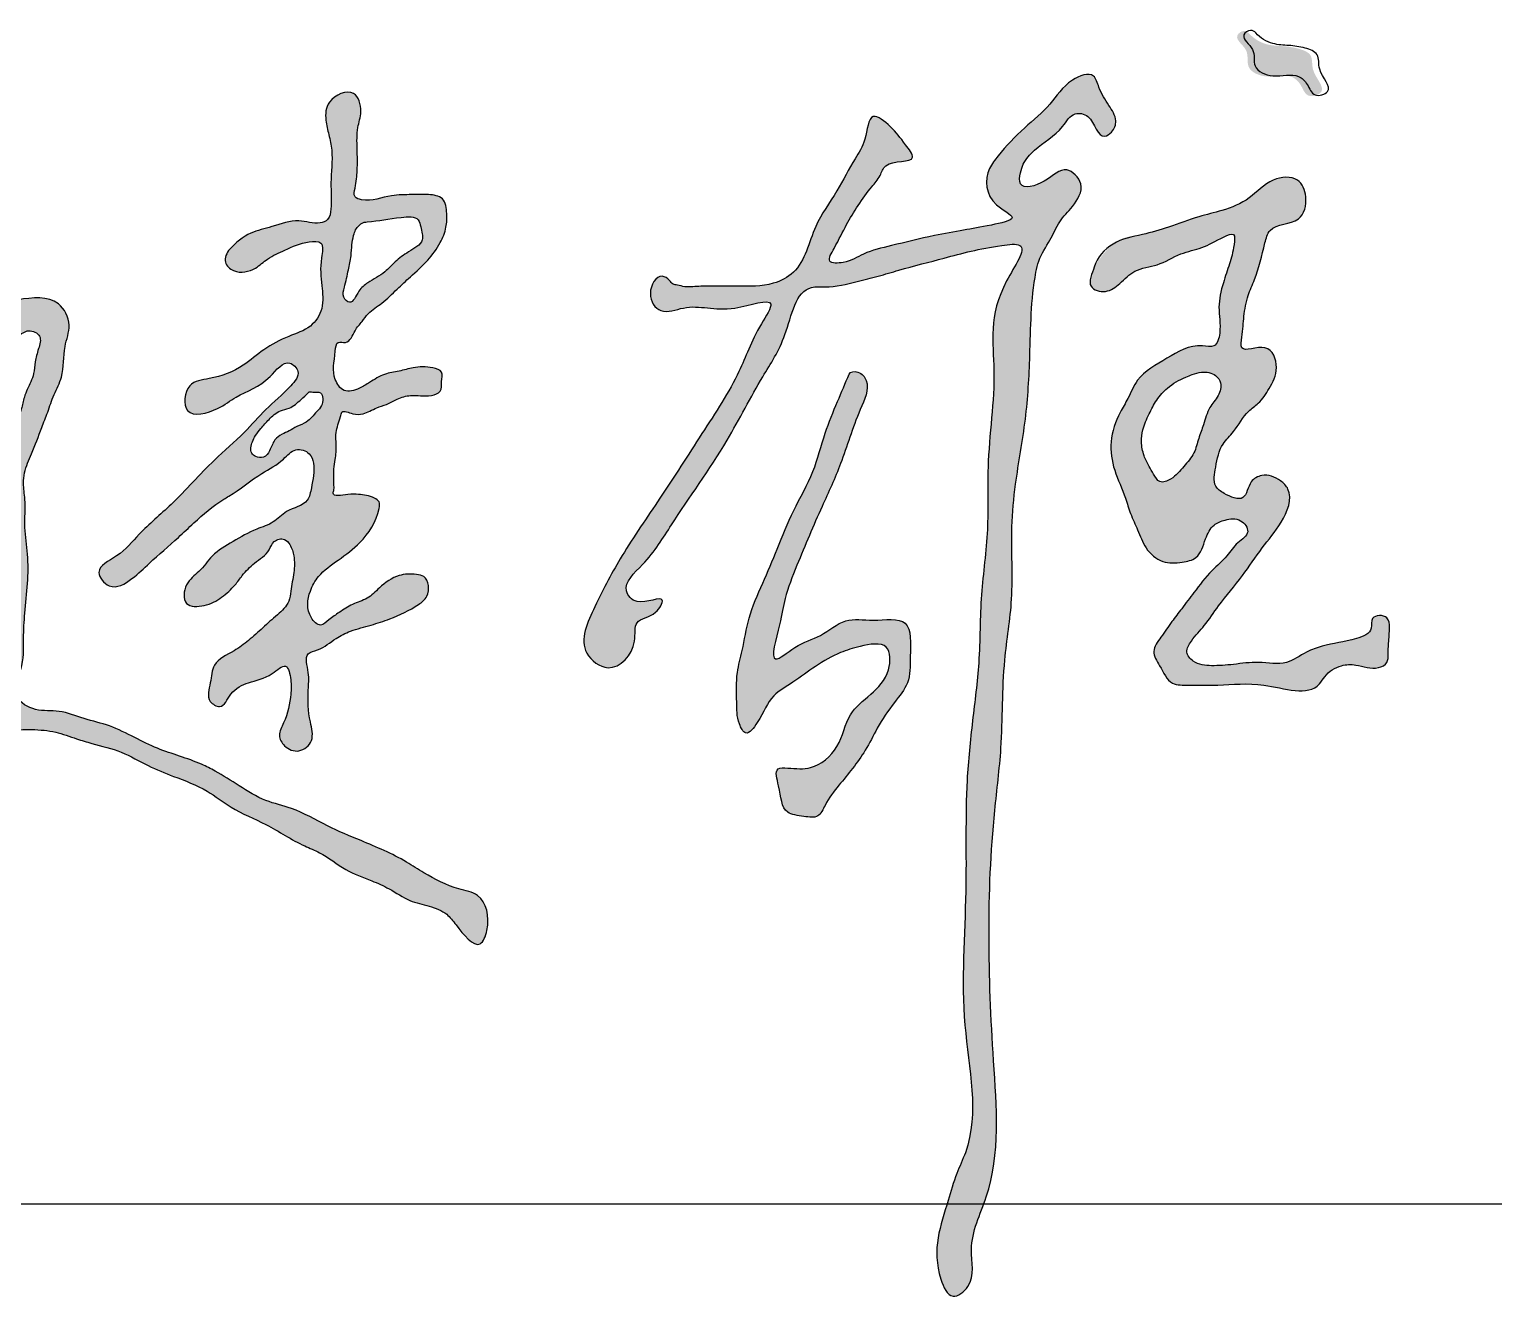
# Model space of a CAD drawing. Extents: x 28773 to 175644, y 7355 to 486294.
# Drawn here: x 151940 to 152809, y 143893 to 144648 of the extents above; entities that cross this region are included whole.
import ezdxf

# ---------------------------------------------------------------- set-up
doc = ezdxf.new("R2010")
doc.units = 0
doc.header["$LTSCALE"] = 1000
doc.header["$MEASUREMENT"] = 0
doc.layers.add('文字和字符', color=7, linetype='Continuous')

msp = doc.modelspace()

# ---------------------------------------------------------------- hatches: boundary and pattern name
h = msp.add_hatch(color=6)
edge = h.paths.add_edge_path()
edge.add_spline(control_points=[(152664, 144645.34), (152666.69, 144642.42), (152673.15, 144638.37), (152683.82, 144638.05), (152692.41, 144636.99), (152702.35, 144633.24), (152699.86, 144621.85), (152712.16, 144610.95), (152697.66, 144606.61), (152695.21, 144615.09), (152687.42, 144622.42), (152675.66, 144617.82), (152661.08, 144624.02), (152664.85, 144636.21), (152653.77, 144642.62), (152660.52, 144647.9), (152663.21, 144646.2), (152664, 144645.34)], knot_values=[0, 0, 0, 0, 9.941955, 17.81997, 26.06635, 32.772253, 40.050923, 51.788007, 58.187099, 64.698727, 70.459521, 83.166695, 93.225525, 101.466789, 109.786091, 113.761149, 116.674069, 116.674069, 116.674069, 116.674069], degree=3, periodic=0)
at = {"layer": '文字和字符'}
h = msp.add_hatch(color=6, dxfattribs=at)
edge = h.paths.add_edge_path()
edge.add_spline(control_points=[(152338.63, 144495.51), (152338.87, 144495.51), (152363.37, 144495.63), (152378.73, 144495.17), (152400.08, 144505.61), (152404.12, 144530.56), (152419.42, 144550.74), (152428.44, 144569.21), (152437.08, 144581.5), (152438.15, 144601.1), (152453.1, 144588.95), (152457.99, 144582.06), (152469.29, 144567.65), (152448.26, 144571.3), (152445.21, 144560.36), (152435.88, 144550), (152426.05, 144534.66), (152419.88, 144521.58), (152412.31, 144508.82), (152426.22, 144509.26), (152435.64, 144515.93), (152454.96, 144520.26), (152474.01, 144525.24), (152494.96, 144528.84), (152507.58, 144531.16), (152529.43, 144535.43), (152507.51, 144544.98), (152506.74, 144562.22), (152517.76, 144576.61), (152529.76, 144589.18), (152546.65, 144602.7), (152554.74, 144617.14), (152571.92, 144623.71), (152575.17, 144611.38), (152580.01, 144603.6), (152586.17, 144594.74), (152583.53, 144587.19), (152574.4, 144581.3), (152571.94, 144596.72), (152558.95, 144599.31), (152551.52, 144585.85), (152538.98, 144579.5), (152530.24, 144569.55), (152528.03, 144562.67), (152526.75, 144551.9), (152544.57, 144556.92), (152554.19, 144568.7), (152567.77, 144555.44), (152559.69, 144542.88), (152550.9, 144534.15), (152545.88, 144522.14), (152539.32, 144512.99), (152534.39, 144489.77), (152534.34, 144458.31), (152531.98, 144416.2), (152525.51, 144382.75), (152522.1, 144347.1), (152524.81, 144312.1), (152517.02, 144268.66), (152518.13, 144226.56), (152507.87, 144147.77), (152509.58, 144059.7), (152517.52, 143970.16), (152495.73, 143928.4), (152502.61, 143905.39), (152486.78, 143892.78), (152473.89, 143920.85), (152482.91, 143943.53), (152489.61, 143968.44), (152505.24, 144000.49), (152490.76, 144059.51), (152497.21, 144132.01), (152495.02, 144192.52), (152499.61, 144237.6), (152504.49, 144274.13), (152504.08, 144312.14), (152509.84, 144350.67), (152507.62, 144394.8), (152515.84, 144446.16), (152507.49, 144483.96), (152535.36, 144522.01), (152506.47, 144518.61), (152486.1, 144512.95), (152460.83, 144506.5), (152443.86, 144501.39), (152429.25, 144497.76), (152416.41, 144494.61), (152395.3, 144496.26), (152390.63, 144465.29), (152372.49, 144438.5), (152352.56, 144398.61), (152325.69, 144362.09), (152308.66, 144333.65), (152290.4, 144317.94), (152301.38, 144304.56), (152319.61, 144314.41), (152311.31, 144298.98), (152298.21, 144298.62), (152301.49, 144280.44), (152286.02, 144263.84), (152264.04, 144280.65), (152277.13, 144308.9), (152292.05, 144337.52), (152315.76, 144371.26), (152338.3, 144406.95), (152361.64, 144442.15), (152369.24, 144465.68), (152386.11, 144491.15), (152351.46, 144477.72), (152335.04, 144486.53), (152314.56, 144477.72), (152305.67, 144490.79), (152313.26, 144504.01), (152319.81, 144499.59), (152321.8, 144496.51), (152325.45, 144496.18), (152329.97, 144494.48), (152338.52, 144495.51), (152338.63, 144495.51)], knot_values=[0, 0, 0, 0, 30.010681, 59.710914, 78.593199, 120.407305, 154.524141, 185.004149, 203.061643, 222.774317, 238.80713, 258.455944, 270.333782, 293.330836, 302.766156, 314.154011, 351.592667, 373.783884, 384.727657, 395.744414, 413.857163, 437.957453, 474.261753, 498.637383, 521.996218, 540.039757, 556.440551, 586.981856, 599.46137, 631.292047, 659.861277, 686.798362, 704.454635, 714.77327, 731.806988, 745.746399, 755.60273, 762.331918, 783.607358, 794.2488, 808.935268, 839.224822, 854.000646, 861.29652, 870.524529, 890.282084, 910.927322, 927.245681, 946.958313, 963.356978, 980.390735, 1000.003082, 1009.515457, 1078.314372, 1130.678307, 1184.843128, 1219.935368, 1279.461792, 1329.992924, 1402.614913, 1454.086505, 1659.988392, 1772.185683, 1817.246483, 1847.677046, 1862.240127, 1879.608782, 1944.488332, 1967.79145, 1986.349178, 2091.415626, 2201.453187, 2292.790848, 2342.000053, 2390.03078, 2446.006624, 2499.916829, 2551.206876, 2630.928051, 2705.368541, 2736.511304, 2751.139397, 2799.882761, 2838.437816, 2856.100871, 2874.060326, 2900.839764, 2911.90203, 2956.44123, 2995.684828, 3055.617738, 3138.927419, 3179.415616, 3204.798199, 3217.112426, 3237.828089, 3249.032304, 3266.585733, 3281.97368, 3312.759311, 3333.895438, 3372.534497, 3420.293911, 3476.863372, 3540.284988, 3599.822241, 3643.146119, 3661.15915, 3690.737213, 3733.200125, 3751.837118, 3768.448916, 3785.656639, 3792.541545, 3796.752385, 3800.355287, 3806.580356, 3819.839144, 3819.839144, 3819.839144, 3819.839144], degree=3, periodic=0)
h = msp.add_hatch(color=6, dxfattribs=at)
edge = h.paths.add_edge_path()
edge.add_spline(control_points=[(152059.14, 144517.52), (152059.25, 144517.65), (152071.77, 144529.21), (152084.85, 144530.24), (152099.02, 144536.48), (152110.03, 144531.65), (152118.31, 144534.86), (152119.89, 144544.67), (152118.46, 144557.91), (152120.7, 144572.95), (152118.03, 144585.24), (152115.54, 144594.53), (152116.38, 144606.9), (152133.93, 144614.52), (152138.11, 144599.21), (152134.31, 144588.87), (152134.78, 144576.95), (152135.01, 144564.75), (152134.03, 144556.02), (152132.17, 144548.14), (152142.6, 144545.2), (152152.88, 144549.86), (152166.57, 144549.78), (152176.3, 144550.27), (152186.83, 144548.65), (152188.09, 144538.69), (152187.89, 144529.96), (152183.85, 144520.26), (152176.64, 144510.29), (152167.12, 144501.97), (152158.02, 144493.53), (152150.28, 144485.59), (152141.93, 144480.72), (152137.55, 144474.18), (152132.68, 144469.31), (152130.19, 144460.77), (152122.26, 144463.55), (152121.53, 144451.88), (152119.14, 144443.29), (152126.49, 144431.68), (152135.75, 144434.52), (152142.89, 144439.02), (152150.39, 144443.82), (152159.58, 144444.98), (152169.02, 144447.73), (152177.22, 144448.12), (152186.23, 144445.34), (152184.42, 144438.89), (152185.16, 144432.64), (152176.17, 144429.44), (152167.78, 144431.8), (152158.6, 144428.98), (152152.51, 144425.33), (152145.41, 144423.37), (152139.13, 144419.61), (152132.35, 144419.21), (152125.59, 144422.78), (152124.4, 144415.43), (152121.8, 144410.43), (152122.28, 144403.08), (152122.33, 144397.79), (152121.82, 144392.3), (152120.65, 144387.33), (152121, 144382.4), (152120.79, 144378.34), (152121.19, 144375.4), (152119.25, 144370.31), (152129.32, 144372.47), (152136.35, 144372.03), (152143.15, 144371.31), (152148.43, 144367.87), (152146.58, 144356.68), (152138.75, 144344.3), (152123.9, 144333.36), (152112.29, 144325.33), (152105.45, 144313.26), (152104.14, 144301.54), (152112.77, 144292.75), (152118.5, 144298.45), (152124.45, 144302.35), (152131.81, 144307.34), (152141.12, 144309.83), (152148.73, 144317.8), (152158.17, 144324.88), (152167.86, 144325.01), (152177.17, 144323.48), (152178.21, 144312), (152167.91, 144304.22), (152156.5, 144298.94), (152142.71, 144294.35), (152131.69, 144291.74), (152120.96, 144286.46), (152114.12, 144280.23), (152102.7, 144277.86), (152106.64, 144266.1), (152105.25, 144253.51), (152105.73, 144239.98), (152109.87, 144226.22), (152100.54, 144218.11), (152091.55, 144221.83), (152087.26, 144229.55), (152093.1, 144239.56), (152095.35, 144251.02), (152095.8, 144261.5), (152093.2, 144273.72), (152082.11, 144262.9), (152071.13, 144261.37), (152059.53, 144255.88), (152055.05, 144243.91), (152044.62, 144250.15), (152048.23, 144260.35), (152048.51, 144273), (152061.06, 144278.39), (152070.51, 144285.45), (152078.84, 144293.09), (152086.9, 144300.39), (152094.53, 144307), (152095.36, 144316.55), (152097.42, 144325.24), (152097.79, 144334.84), (152095.53, 144341.57), (152091.57, 144346.6), (152084.7, 144344.97), (152082.22, 144336.96), (152073.89, 144331.89), (152067.09, 144325.01), (152061.72, 144317.3), (152054.29, 144310.57), (152045.13, 144305.59), (152030.88, 144305), (152032.18, 144319.95), (152041.73, 144326.12), (152048.74, 144337.05), (152061.41, 144344.32), (152073.22, 144351.3), (152085.29, 144354.82), (152093.01, 144363.72), (152105.62, 144365.58), (152107.98, 144378.52), (152110.09, 144387.67), (152106.8, 144397.44), (152097.34, 144400.3), (152089.85, 144390.75), (152075.48, 144383.75), (152064.45, 144374.39), (152050.03, 144366.07), (152040.15, 144357.52), (152026.23, 144344.16), (152013.36, 144333.35), (152001.9, 144322.02), (151988.6, 144313.91), (151977.35, 144328.17), (151995.11, 144335.98), (152006.16, 144350.47), (152027.76, 144368.11), (152046.46, 144390.17), (152066.78, 144407.15), (152080.92, 144423.44), (152092.34, 144432.77), (152102.2, 144444.21), (152092.18, 144453.73), (152081.03, 144436.86), (152065.2, 144432.33), (152051.91, 144421.7), (152030.53, 144415.91), (152032.68, 144439.17), (152050.7, 144440.62), (152065.91, 144446.61), (152079.46, 144458.68), (152093.05, 144465.99), (152107.32, 144470.17), (152115.33, 144482.42), (152113.55, 144497.27), (152112.39, 144508.6), (152115.52, 144522.55), (152102.44, 144522.02), (152093.26, 144517.47), (152081.93, 144512.66), (152073.83, 144504.77), (152063.43, 144502.83), (152053.93, 144508.89), (152059.08, 144517.45), (152059.14, 144517.52)], knot_values=[0, 0, 0, 0, 21.814226, 40.014518, 62.705103, 80.181203, 87.059593, 95.960741, 117.525979, 144.48919, 157.446323, 169.514731, 184.787555, 205.834293, 221.965238, 235.360358, 252.742704, 270.71375, 285.202589, 292.391017, 298.294038, 323.168932, 339.890762, 353.677583, 365.620364, 378.129251, 389.526685, 402.989381, 420.611403, 440.531037, 455.37129, 472.336878, 486.5792, 494.822314, 504.352288, 516.704907, 522.699181, 530.27695, 553.639261, 565.149337, 577.864888, 587.528817, 601.603428, 613.797645, 625.753182, 641.937729, 649.9788, 657.766267, 665.645468, 673.686615, 691.069983, 702.267642, 712.223711, 720.551303, 732.907569, 741.299569, 750.370401, 754.159277, 767.819998, 775.008381, 783.993926, 790.014194, 797.893351, 805.081778, 810.473088, 814.666318, 817.720913, 829.769177, 838.760629, 852.283854, 856.964277, 862.355586, 894.641394, 917.573479, 938.655869, 952.338385, 974.413595, 984.091028, 992.098792, 1002.565424, 1015.429981, 1028.359865, 1041.617731, 1060.692449, 1075.149999, 1081.330321, 1097.650211, 1107.252151, 1133.82575, 1149.932866, 1167.658992, 1180.945792, 1198.851742, 1207.212315, 1222.48382, 1236.906949, 1263.262694, 1278.557776, 1291.815576, 1304.435541, 1313.922398, 1324.654884, 1349.142625, 1361.020488, 1372.838601, 1385.371679, 1406.33795, 1423.525104, 1437.340436, 1446.079862, 1461.351368, 1476.168885, 1496.200813, 1510.803882, 1526.560496, 1542.662576, 1557.114579, 1565.766985, 1581.249459, 1594.824166, 1604.755407, 1610.756543, 1619.414177, 1627.419657, 1643.634371, 1658.03725, 1667.713087, 1682.728431, 1698.677316, 1713.209272, 1728.480822, 1743.495369, 1760.340716, 1781.062409, 1803.083586, 1817.90876, 1831.829559, 1851.204785, 1861.937228, 1882.369986, 1890.726834, 1902.273459, 1915.005119, 1936.427946, 1969.389218, 1974.338724, 2005.754245, 2023.168452, 2055.026844, 2074.268902, 2093.867831, 2107.78631, 2127.599717, 2153.412209, 2189.440129, 2240.453356, 2274.08225, 2299.89394, 2328.106323, 2341.387876, 2350.989816, 2370.530551, 2403.28468, 2421.19063, 2445.869309, 2466.302067, 2483.491087, 2513.600141, 2534.81948, 2557.988589, 2577.732832, 2594.915337, 2613.696208, 2636.660478, 2648.798069, 2658.352665, 2679.53953, 2695.582632, 2708.030864, 2726.091721, 2735.787779, 2747.159611, 2747.159611, 2747.159611, 2747.159611], degree=3, periodic=0)
edge = h.paths.add_edge_path(flags=16)
edge.add_spline(control_points=[(152105.84, 144432.59), (152105.8, 144432.54), (152099.89, 144426.82), (152095.79, 144423.27), (152087.91, 144421.75), (152082.59, 144416.89), (152078.06, 144411.67), (152074.41, 144407.41), (152072.06, 144402.71), (152070.77, 144397.2), (152074.85, 144394), (152079.71, 144393.42), (152083.52, 144398.49), (152084.91, 144404.36), (152089.84, 144407.88), (152094.65, 144409.61), (152099.08, 144412.74), (152105.74, 144414.86), (152109.66, 144420.24), (152113.91, 144424.48), (152114.6, 144428.62), (152113.25, 144433.51), (152109.66, 144432.78), (152105.86, 144432.61), (152105.84, 144432.59)], knot_values=[0, 0, 0, 0, 8.439041, 20.62857, 28.097042, 39.877603, 49.765051, 57.178901, 62.854461, 72.258155, 76.58164, 82.950578, 90.312624, 100.188639, 107.6845, 114.090351, 121.535477, 130.11106, 142.317774, 148.462757, 154.387511, 159.526625, 165.895648, 169.459976, 169.459976, 169.459976, 169.459976], degree=3, periodic=0)
edge = h.paths.add_edge_path(flags=16)
edge.add_spline(control_points=[(152135.9, 144531.58), (152135.84, 144531.53), (152131.81, 144525.52), (152131.64, 144520.02), (152131.18, 144512.88), (152129.41, 144504.53), (152127.67, 144496.59), (152125.53, 144489.41), (152131.68, 144483.58), (152135.14, 144493.29), (152142.01, 144498.57), (152150.65, 144502.88), (152157.49, 144510.61), (152164.98, 144516.09), (152175.21, 144521.42), (152172.62, 144529.57), (152171.02, 144537.45), (152156.14, 144536.11), (152145.88, 144533.48), (152137.99, 144533.76), (152135.92, 144531.59), (152135.9, 144531.58)], knot_values=[0, 0, 0, 0, 9.334311, 17.140719, 26.361451, 38.018579, 52.789195, 61.01517, 67.124154, 79.068588, 89.242621, 105.885881, 117.802758, 131.460083, 146.451071, 157.202444, 163.309657, 177.435607, 205.630785, 210.588468, 213.165382, 213.165382, 213.165382, 213.165382], degree=3, periodic=0)
h = msp.add_hatch(color=6, dxfattribs=at)
edge = h.paths.add_edge_path()
edge.add_spline(control_points=[(152571.98, 144506.91), (152572.03, 144507.09), (152583.35, 144525.32), (152599.81, 144525.13), (152617.18, 144530.7), (152632.47, 144536.66), (152649.03, 144540.38), (152664.92, 144546.72), (152675.58, 144559.74), (152693.41, 144561.48), (152699.16, 144547.79), (152694.95, 144531.22), (152676.42, 144533.19), (152671.92, 144515.99), (152669.16, 144503.23), (152662.59, 144489.51), (152660.62, 144477.49), (152660.18, 144468.17), (152657.95, 144454.59), (152675.87, 144463.9), (152682.26, 144446.53), (152676.34, 144435.46), (152670.62, 144426.49), (152661.19, 144420.24), (152656.41, 144410.33), (152646.51, 144401.19), (152644.42, 144389.69), (152641.96, 144377.54), (152650.06, 144371.68), (152662.15, 144366.66), (152663.35, 144379.8), (152672.75, 144384.83), (152681.71, 144381.78), (152690.83, 144371.97), (152683.67, 144354.49), (152671.18, 144340.49), (152659.77, 144322.79), (152647.13, 144308.59), (152638.1, 144294.54), (152630.62, 144286.98), (152625.39, 144278.65), (152631.76, 144271.22), (152642.32, 144270.15), (152655.29, 144271.22), (152669.94, 144273.42), (152685.71, 144270.02), (152696.71, 144278.64), (152710.85, 144283.52), (152723.3, 144284.78), (152737.99, 144290.17), (152735.3, 144300.61), (152747.02, 144300.89), (152747.32, 144292.47), (152746.76, 144285.54), (152746.34, 144278.75), (152746.51, 144271.71), (152737.91, 144267.51), (152729.03, 144271.45), (152717.45, 144271.15), (152709.73, 144266.2), (152701.13, 144251.06), (152673.08, 144261.81), (152648.75, 144258.51), (152631.08, 144259.23), (152616.41, 144258.63), (152611.87, 144269.55), (152605.36, 144279.06), (152612.27, 144288.16), (152617.68, 144296.16), (152624.42, 144304.98), (152632.19, 144315.17), (152640.44, 144326.23), (152650.83, 144334.84), (152656.02, 144343.39), (152665.63, 144349.08), (152658.79, 144358.5), (152650.17, 144357.41), (152641.86, 144354.1), (152637.38, 144345.03), (152634.7, 144333.93), (152623.17, 144331.52), (152611.99, 144330.87), (152601.88, 144339.64), (152598.25, 144350.82), (152593.35, 144360.29), (152590.1, 144372.57), (152583.42, 144385.83), (152580.52, 144403.87), (152585.71, 144418.4), (152592.67, 144429.62), (152598.18, 144443.5), (152615.59, 144452.64), (152630.18, 144462.1), (152644.52, 144458.42), (152647.75, 144470.96), (152644.93, 144482.7), (152648.12, 144496.7), (152652.47, 144509.08), (152654.74, 144517.14), (152656.01, 144528.01), (152644.99, 144523.19), (152637.08, 144518.08), (152622.19, 144515.21), (152610.47, 144507.26), (152596.1, 144506.21), (152587.81, 144497.29), (152579.83, 144491.31), (152566.11, 144493.33), (152571.94, 144506.79), (152571.98, 144506.91)], knot_values=[0, 0, 0, 0, 24.512001, 49.882294, 72.277412, 98.738469, 118.409447, 143.109669, 167.776883, 187.618262, 203.042037, 222.126752, 247.275306, 258.48372, 289.86628, 303.795246, 321.379231, 338.707377, 347.328395, 366.307106, 385.237264, 403.506228, 418.562709, 428.786369, 449.648574, 463.118664, 483.023077, 498.54091, 507.708607, 523.614939, 538.272825, 548.331434, 564.446663, 573.613544, 601.356343, 627.727416, 655.753502, 687.468657, 707.386499, 724.030195, 733.822997, 742.988374, 758.369859, 776.521682, 797.368312, 820.285411, 838.875384, 852.53501, 881.495768, 896.424896, 904.484831, 916.221913, 924.49056, 934.624145, 946.353648, 953.359124, 961.492881, 980.267656, 992.004738, 1008.557493, 1015.80342, 1061.650078, 1099.490071, 1123.473109, 1136.892554, 1154.792681, 1167.453766, 1180.555905, 1196.223819, 1209.542153, 1226.270416, 1249.735518, 1266.970627, 1281.05191, 1293.130439, 1303.91699, 1316.71909, 1326.731209, 1339.888064, 1357.279911, 1369.076666, 1385.0742, 1402.881823, 1419.32573, 1433.82478, 1447.087554, 1471.921893, 1495.500471, 1520.791964, 1533.894554, 1550.83807, 1581.024251, 1611.984954, 1621.45011, 1633.096343, 1654.387173, 1674.742462, 1691.115782, 1707.380906, 1715.678547, 1723.570803, 1743.940975, 1761.902668, 1783.344225, 1802.439161, 1818.418402, 1831.919163, 1844.453477, 1860.498716, 1860.498716, 1860.498716, 1860.498716], degree=3, periodic=0)
edge = h.paths.add_edge_path(flags=16)
edge.add_spline(control_points=[(152626.37, 144441.56), (152626.24, 144441.51), (152614.56, 144435.79), (152609.07, 144428.45), (152604.41, 144419.59), (152600.64, 144411.53), (152599.75, 144402.89), (152601.1, 144395.38), (152604.27, 144389.12), (152607.3, 144384.2), (152610.57, 144378.06), (152619.48, 144381.61), (152624.87, 144388.43), (152631.81, 144396.07), (152633.7, 144405.29), (152637.34, 144413.98), (152639.53, 144423.41), (152645.85, 144429.94), (152648.24, 144437.67), (152643.66, 144443.98), (152636.15, 144445.07), (152631.47, 144443.68), (152626.41, 144441.58), (152626.37, 144441.56)], knot_values=[0, 0, 0, 0, 17.49913, 30.768414, 43.809406, 57.820521, 67.761158, 79.395962, 89.172864, 96.402516, 104.532234, 113.624822, 128.719094, 142.570854, 155.091253, 167.081152, 182.063386, 194.044375, 204.792336, 212.007375, 223.839632, 231.821798, 237.531752, 237.531752, 237.531752, 237.531752], degree=3, periodic=0)
h = msp.add_hatch(color=6, dxfattribs=at)
edge = h.paths.add_edge_path()
edge.add_spline(control_points=[(151911.37, 144482.76), (151911.61, 144482.84), (151936.61, 144488.74), (151956.31, 144490.58), (151966, 144472.65), (151959.77, 144458.21), (151961.28, 144443.52), (151954.54, 144431.43), (151951.4, 144421.19), (151946.61, 144409.65), (151943.12, 144399.39), (151938.18, 144388.9), (151936.07, 144379.6), (151938.35, 144366.89), (151936.79, 144352.76), (151940.84, 144330.42), (151937.91, 144308.28), (151936.45, 144285.69), (151937.28, 144270.73), (151931.39, 144260.3), (151932.45, 144249.62), (151944.11, 144242.93), (151958.47, 144244.61), (151972.71, 144238.71), (151988.22, 144235.36), (152002.27, 144228.1), (152019.96, 144219.28), (152036.85, 144215.06), (152052.81, 144206.96), (152065.05, 144199.09), (152079.49, 144189.93), (152098.59, 144185.94), (152116.28, 144175.28), (152139.51, 144165.79), (152159.15, 144157.51), (152177.26, 144145.65), (152190.89, 144138.51), (152210.61, 144135.03), (152214.18, 144118.39), (152206.87, 144099.7), (152194.72, 144114.82), (152187.86, 144124.29), (152177.27, 144128.29), (152165.07, 144130.71), (152154.67, 144138.16), (152141.75, 144143.78), (152126.94, 144148.99), (152115.33, 144158.89), (152098.31, 144165.43), (152082.01, 144176.67), (152061.1, 144184.7), (152044.87, 144197.85), (152027.38, 144204.19), (152010.08, 144210.99), (151994.99, 144220.16), (151980.05, 144223.5), (151967.13, 144227.44), (151955.42, 144231.85), (151943.67, 144232.7), (151930.61, 144232.94), (151927.96, 144221.92), (151925.23, 144210.75), (151913.4, 144201.14), (151908.17, 144185.56), (151894.34, 144182.99), (151880.68, 144182.81), (151874.8, 144198.97), (151860.87, 144206.77), (151854.32, 144225.61), (151869.8, 144235.63), (151878.81, 144246.12), (151891.78, 144254.29), (151902.78, 144263.36), (151917.19, 144254.39), (151921.54, 144266.14), (151922.25, 144275.58), (151923.21, 144289.33), (151927.32, 144307.63), (151924.3, 144330.62), (151924.89, 144354.97), (151921.41, 144374.29), (151924.06, 144389.05), (151928.26, 144400.4), (151932.96, 144408.61), (151933.17, 144417.03), (151935.86, 144422.95), (151937.1, 144430.74), (151940.49, 144437.39), (151943.26, 144444.22), (151943.52, 144451.14), (151945.45, 144458.01), (151948.2, 144466.46), (151939.23, 144470.73), (151934.09, 144465.83), (151927.71, 144464.38), (151927.47, 144455.83), (151915.85, 144459.96), (151912.4, 144467.78), (151912.22, 144474.8), (151913.28, 144479.39), (151911.34, 144482.75), (151911.37, 144482.76)], knot_values=[0, 0, 0, 0, 31.567408, 64.804615, 84.514899, 102.449572, 127.665217, 143.393176, 158.761139, 172.306084, 195.386314, 203.777391, 220.63047, 233.896682, 257.032253, 279.176201, 327.700844, 348.661996, 374.096735, 388.033075, 396.915328, 415.877792, 435.250381, 456.66983, 478.431065, 501.305126, 522.015154, 560.722472, 573.046245, 596.2976, 621.456877, 643.421109, 676.452722, 706.559804, 747.979879, 764.804525, 796.369237, 812.756663, 842.42195, 854.740888, 879.873646, 891.588111, 907.370515, 923.988969, 943.623296, 959.405623, 982.733778, 1008.381509, 1021.700495, 1058.208083, 1090.24983, 1114.093944, 1144.201026, 1166.925646, 1191.573171, 1217.002209, 1229.971469, 1248.063792, 1268.029249, 1281.440462, 1294.753802, 1308.690116, 1329.858381, 1355.865323, 1368.43417, 1386.209945, 1406.30905, 1430.06276, 1453.845898, 1470.989804, 1499.087867, 1512.54167, 1535.266273, 1553.042048, 1560.571233, 1580.172383, 1594.917168, 1617.197884, 1657.975453, 1689.943564, 1718.67234, 1738.776712, 1751.36341, 1769.195262, 1777.025624, 1785.794542, 1795.901638, 1809.568461, 1816.675984, 1826.397683, 1837.686133, 1847.881877, 1857.816128, 1868.115168, 1875.917125, 1881.585263, 1896.597226, 1905.82176, 1918.671785, 1923.218896, 1927.782629, 1927.782629, 1927.782629, 1927.782629], degree=3, periodic=0)
edge = h.paths.add_edge_path(flags=17)
edge.add_spline(control_points=[(151881.63, 144228.35), (151881.57, 144228.31), (151875.9, 144224.66), (151875.8, 144218.69), (151876.23, 144212.98), (151878.47, 144206.64), (151883.73, 144203.41), (151885.98, 144198.29), (151890.2, 144196.85), (151894.01, 144196.8), (151896.88, 144199.24), (151900.08, 144201.8), (151903.8, 144202.75), (151907.83, 144204.23), (151910.35, 144207.9), (151913.71, 144212.12), (151916.36, 144219.09), (151918.31, 144226.96), (151921.82, 144235.01), (151921.45, 144240.91), (151922.23, 144248.37), (151912.15, 144248.04), (151904.48, 144250.59), (151898.82, 144246.36), (151894.75, 144243.32), (151892.2, 144239.8), (151890.1, 144236.38), (151887.22, 144234.18), (151885.96, 144230.71), (151881.68, 144228.39), (151881.63, 144228.35)], knot_values=[0, 0, 0, 0, 9.663903, 14.696519, 25.589324, 33.287033, 41.448102, 50.312117, 54.669885, 59.317586, 65.471876, 69.610934, 76.339168, 81.250991, 86.994431, 94.228062, 103.814692, 117.550507, 128.275999, 139.362893, 142.658643, 157.109971, 167.517587, 177.222957, 183.783609, 188.977779, 195.04957, 200.641099, 203.083872, 211.139425, 211.139425, 211.139425, 211.139425], degree=3, periodic=0)
h = msp.add_hatch(color=6, dxfattribs=at)
edge = h.paths.add_edge_path()
edge.add_spline(control_points=[(152426.69, 144443.47), (152426.61, 144443.29), (152418.26, 144423.7), (152411.88, 144408.42), (152405.92, 144384.33), (152393.27, 144363.16), (152384.33, 144340.5), (152375.51, 144319.28), (152366.48, 144299.78), (152364.03, 144281.42), (152359.27, 144265.28), (152360.12, 144250.1), (152359.76, 144238.72), (152365.53, 144227.54), (152375.48, 144240.68), (152379.1, 144252.47), (152394.4, 144261.03), (152406.5, 144270.41), (152420.1, 144278.35), (152433.36, 144282.21), (152451.47, 144285.71), (152451.17, 144257.45), (152425.67, 144248.08), (152422, 144221.66), (152405.85, 144208.35), (152393.54, 144209.67), (152381.59, 144210.31), (152386.21, 144196.16), (152386.39, 144182.71), (152399.12, 144181.36), (152408.78, 144179.67), (152413.18, 144190.4), (152422.69, 144202.44), (152435.01, 144216.73), (152443.52, 144234.68), (152452.23, 144247.54), (152463.17, 144260.49), (152462.47, 144276.57), (152464.53, 144300.6), (152441.02, 144296.28), (152423.93, 144299.64), (152409.81, 144286.87), (152396.17, 144284.05), (152377.55, 144267.49), (152386.03, 144295.59), (152388.16, 144311.4), (152397.92, 144335.83), (152408.92, 144361.73), (152423.13, 144392.27), (152430.09, 144417.07), (152439.6, 144435.95), (152433.6, 144446.31), (152426.71, 144443.52), (152426.69, 144443.47)], knot_values=[0, 0, 0, 0, 24.542793, 52.435959, 85.650583, 121.512598, 155.916917, 186.540407, 217.474406, 244.606868, 263.102829, 287.388558, 305.597528, 314.527085, 327.332873, 353.193682, 372.630675, 395.352625, 418.617204, 435.772151, 457.249665, 475.959444, 524.49024, 552.742939, 580.507685, 599.437854, 607.362997, 621.159879, 644.090151, 657.95728, 669.398503, 679.892715, 700.008206, 736.031643, 756.664286, 782.242284, 801.590045, 823.390719, 851.090423, 877.54929, 900.135028, 924.011869, 947.574779, 965.855715, 994.232281, 1016.328926, 1045.309406, 1098.032674, 1136.336698, 1183.774373, 1208.195694, 1217.866995, 1225.149506, 1225.149506, 1225.149506, 1225.149506], degree=3, periodic=0)

# ---------------------------------------------------------------- linework, layer by layer
msp.add_line((145644.07, 143951.41), (153644.07, 143951.41))
at = {"layer": '文字和字符', "color": 6}
for points, start_tangent, end_tangent in [([(152667.9, 144645.72), (152678.06, 144639.47), (152687.44, 144638.3), (152697.21, 144636.74), (152704.25, 144632.83), (152705.81, 144624.24), (152710.5, 144610.96), (152703.07, 144609), (152698.38, 144615.25), (152693.3, 144619.94), (152678.06, 144620.33), (152667.5, 144626.19), (152665.94, 144635.95), (152660.86, 144644.55), (152664.77, 144647.28), (152667.9, 144645.72)], (0.676765, -0.736199), (0.676765, -0.736199)), ([(152338.63, 144495.51), (152360.25, 144495.51), (152381.58, 144497.31), (152393.53, 144503.83), (152406.77, 144530.89), (152419.31, 144552.04), (152430.13, 144571.16), (152435.95, 144582.8), (152440.94, 144596.1), (152450.92, 144590.28), (152460.07, 144579.47), (152464.23, 144571.99), (152448.43, 144567), (152444.96, 144561.15), (152440.11, 144554.53), (152425.14, 144532.09), (152417.65, 144517.96), (152415.15, 144510.48), (152423.05, 144509.66), (152435.12, 144514.63), (152451.75, 144519.62), (152477.23, 144525.6), (152494.5, 144528.79), (152511.05, 144531.85), (152523.29, 144536.24), (152514.14, 144543.73), (152509.98, 144565.34), (152514.97, 144572.82), (152530.78, 144589.45), (152545.75, 144603.58), (152559.06, 144617.71), (152571.54, 144620.2), (152574.86, 144613.55), (152580.69, 144602.75), (152584.84, 144593.6), (152582.35, 144586.95), (152578.19, 144584.46), (152568.21, 144596.1), (152560.72, 144597.76), (152553.24, 144590.28), (152536.6, 144576.15), (152529.94, 144567.83), (152528.28, 144562.85), (152528.28, 144556.2), (152542.42, 144557.86), (152555.73, 144564.51), (152564.05, 144556.2), (152559.06, 144542.9), (152551.57, 144533.75), (152545.75, 144522.94), (152539.09, 144510.48), (152537.43, 144503.83), (152533.82, 144454.38), (152531.17, 144416.73), (152525.39, 144378.13), (152523.2, 144352.94), (152523, 144310.04), (152518.98, 144273.85), (152516.68, 144221.56), (152513.04, 144184.65), (152512.31, 144036.27), (152507.95, 143955.53), (152499.21, 143924.25), (152497.03, 143902.43), (152488.29, 143896.62), (152481.02, 143906.8), (152485.38, 143953.35), (152490.48, 143969.35), (152495.57, 143981.72), (152495.33, 144057.43), (152495.81, 144136.73), (152496.61, 144202.55), (152499.83, 144237.86), (152503.47, 144272.28), (152505.16, 144312.59), (152508.61, 144351.28), (152509.01, 144388.24), (152512.54, 144445.59), (152520.07, 144498.7), (152527.8, 144519.77), (152517.26, 144519.77), (152482.95, 144512.22), (152456.12, 144505.02), (152443.88, 144501.5), (152431.35, 144498.29), (152412.3, 144495.17), (152404.34, 144494.83), (152388.55, 144466.88), (152375.37, 144441.86), (152354.18, 144404.22), (152321.23, 144354.04), (152303.97, 144330.51), (152294.55, 144314.83), (152300.83, 144308.56), (152315.74, 144309.34), (152311.81, 144302.28), (152300.83, 144296.01), (152299.26, 144285.03), (152283.57, 144269.35), (152271.01, 144277.98), (152275.72, 144305.42), (152291.94, 144335.78), (152314.37, 144369.82), (152339.28, 144408.14), (152361.25, 144445), (152374.58, 144473.22), (152380.08, 144484.99), (152358.89, 144482.63), (152328.29, 144482.63), (152314.95, 144481.06), (152308.67, 144491.26), (152315.74, 144501.45), (152320.02, 144498.95), (152322.17, 144496.8), (152324.69, 144496.18), (152329.08, 144495.25), (152338.63, 144495.51)], (1, 0), (1, 0)), ([(152059.14, 144517.52), (152071.66, 144527.01), (152084.19, 144530.9), (152100.17, 144534.35), (152112.7, 144533.06), (152117.19, 144535.16), (152119.18, 144541.26), (152119.18, 144556.8), (152119.61, 144576.23), (152117.91, 144585.41), (152116.16, 144593.93), (152118.32, 144604.72), (152132.57, 144609.9), (152136.89, 144599.11), (152135.16, 144589.61), (152134.73, 144577.09), (152134.73, 144564.14), (152133.44, 144553.78), (152133.44, 144548.6), (152137.32, 144546.87), (152155.1, 144549.18), (152167.13, 144549.89), (152177.07, 144549.89), (152185.27, 144547.3), (152187.86, 144538.67), (152187.43, 144530.47), (152183.98, 144521.4), (152176.63, 144511.04), (152166.27, 144501.11), (152158.45, 144493.81), (152149.42, 144485.57), (152141.33, 144479.25), (152137.63, 144474.61), (152133.44, 144469.17), (152127.82, 144462.26), (152123.5, 144462.26), (152121.77, 144457.08), (152121.77, 144440.24), (152126.96, 144433.77), (152136.03, 144435.06), (152142.08, 144438.52), (152151.02, 144443.29), (152159.6, 144445.22), (152167.99, 144447.15), (152179.66, 144447.15), (152184.84, 144444.56), (152184.84, 144438.95), (152183.98, 144433.34), (152178.79, 144430.75), (152166.27, 144430.75), (152158.49, 144428.59), (152152.04, 144425.45), (152146.39, 144423.41), (152138.19, 144419.95), (152132.14, 144419.95), (152125.66, 144420.82), (152124.8, 144418.23), (152122.2, 144408.73), (152122.2, 144403.55), (152122.2, 144397.07), (152121.77, 144392.76), (152120.91, 144387.14), (152120.91, 144381.96), (152120.91, 144378.08), (152120.91, 144375.06), (152120.48, 144372.9), (152129.12, 144372.04), (152135.6, 144372.04), (152145.1, 144369.88), (152147.69, 144367.72), (152147.69, 144363.83), (152136.31, 144343.54), (152123.46, 144333.15), (152111.84, 144323.36), (152106.94, 144314.8), (152107.55, 144298.91), (152113.06, 144294.63), (152117.95, 144297.68), (152124.06, 144302.11), (152132.03, 144306.86), (152140.59, 144310.52), (152147.93, 144316.64), (152159.56, 144323.98), (152169.96, 144324.59), (152174.24, 144323.36), (152176.08, 144311.75), (152171.18, 144306.86), (152154.05, 144298.3), (152143.04, 144294.63), (152130.8, 144290.96), (152122.24, 144286.68), (152111.22, 144279.95), (152105.72, 144277.51), (152105.72, 144266.5), (152105.72, 144256.11), (152106.94, 144237.15), (152107.55, 144226.15), (152100.21, 144220.04), (152091.65, 144223.09), (152088.59, 144229.21), (152091.03, 144236.54), (152095.32, 144253.66), (152095.32, 144262.22), (152092.26, 144270.17), (152084.3, 144265.89), (152070.23, 144260.39), (152059.83, 144253.66), (152053.1, 144246.33), (152047.6, 144249.38), (152047.6, 144260.39), (152050.04, 144270.78), (152061.67, 144279.34), (152070.23, 144285.46), (152078.74, 144292.98), (152087.36, 144300.74), (152094.09, 144308.69), (152095.32, 144314.8), (152097.15, 144325.81), (152097.15, 144335.59), (152094.71, 144342.32), (152091.65, 144345.37), (152085.53, 144344.15), (152082.47, 144339.26), (152073.9, 144331.31), (152066.56, 144323.98), (152062.28, 144318.47), (152054.33, 144311.14), (152043.92, 144306.24), (152033.52, 144307.47), (152033.52, 144318.47), (152040.87, 144326.42), (152048.82, 144335.59), (152061.06, 144344.15), (152075.13, 144351.49), (152084.92, 144355.77), (152092.87, 144361.88), (152105.11, 144368.61), (152107.55, 144375.95), (152108.78, 144390.62), (152106.33, 144396.12), (152098.38, 144398.57), (152091.03, 144393.06), (152078.19, 144384.51), (152058.61, 144371.05), (152055.55, 144369.22), (152037.81, 144355.16), (152028.63, 144346.6), (152011.5, 144331.31), (152001.1, 144322.14), (151987.64, 144317.86), (151981.52, 144325.81), (151991.92, 144335.59), (152005.38, 144348.43), (152024.35, 144366.16), (152050.04, 144392.45), (152067.79, 144408.96), (152080.63, 144422.41), (152095.32, 144436.48), (152099.6, 144445.03), (152094.71, 144449.93), (152083.08, 144441.98), (152062.89, 144429.75), (152051.88, 144423.02), (152034.14, 144421.8), (152035.36, 144436.48), (152046.98, 144440.75), (152067.17, 144448.7), (152079.41, 144457.87), (152094.09, 144465.82), (152106.94, 144471.94), (152113.67, 144482.33), (152113.75, 144495.87), (152113.54, 144512.41), (152113.16, 144521.15), (152106.31, 144521.91), (152091.87, 144516.97), (152081.6, 144511.65), (152074.38, 144506.33), (152061.45, 144504.81), (152056.51, 144509.75), (152059.14, 144517.52)], (0.662995, 0.748624), (0.662995, 0.748624)), ([(152571.98, 144506.91), (152583.17, 144520.58), (152600.58, 144526.17), (152616.12, 144530.52), (152634.15, 144536.73), (152647.82, 144540.46), (152663.99, 144547.91), (152678.29, 144558.47), (152692.58, 144558.47), (152697.56, 144548.53), (152693.21, 144535.49), (152676.42, 144528.65), (152673.31, 144521.2), (152667.1, 144499.45), (152663.37, 144490.13), (152660.88, 144477.71), (152659.64, 144465.28), (152659.64, 144459.07), (152673.31, 144459.07), (152680.15, 144447.27), (152675.8, 144434.84), (152669.33, 144426.13), (152663.69, 144421.39), (152654.66, 144409.37), (152648.45, 144401.91), (152644.09, 144388.25), (152644.09, 144377.06), (152649.07, 144372.71), (152660.26, 144370.23), (152665.23, 144379.55), (152671.45, 144383.27), (152682.64, 144380.17), (152686.99, 144375.2), (152682.96, 144355.62), (152671.68, 144340.32), (152659.91, 144323.91), (152645.77, 144305.95), (152637.35, 144294.33), (152629.67, 144285.12), (152626.98, 144278.59), (152630.82, 144273.22), (152641.57, 144270.53), (152654.63, 144271.3), (152669.61, 144272.45), (152686.13, 144272.45), (152698.03, 144278.59), (152707.25, 144282.05), (152727.61, 144286.65), (152736.44, 144292.79), (152737.21, 144298.55), (152745.66, 144298.94), (152747.19, 144293.18), (152746.81, 144285.89), (152746.43, 144277.44), (152745.66, 144272.45), (152740.67, 144269.38), (152727.22, 144270.92), (152718.77, 144270.53), (152708.79, 144264.01), (152705.71, 144259.79), (152672.68, 144259.02), (152645.41, 144259.02), (152628.13, 144259.02), (152618.53, 144260.17), (152610.85, 144270.53), (152607.39, 144278.98), (152611.62, 144287.42), (152618.15, 144296.63), (152623.91, 144304.31), (152631.2, 144313.9), (152641.96, 144326.95), (152650.76, 144335.72), (152657.32, 144343.46), (152663.08, 144349.98), (152658.86, 144356.51), (152649.64, 144356.89), (152643.11, 144353.82), (152638.12, 144345.76), (152632.36, 144334.63), (152624.29, 144331.94), (152612.77, 144332.33), (152602.78, 144340.39), (152597.79, 144351.14), (152593.59, 144360.7), (152590.6, 144369.78), (152584.17, 144386.48), (152581.99, 144403.33), (152587.43, 144420.73), (152591.99, 144429), (152597.77, 144439.76), (152615.17, 144452.8), (152636.25, 144460.13), (152643.07, 144460.13), (152646.48, 144467.8), (152646.05, 144483.13), (152648.64, 144497.57), (152652.26, 144508.8), (152655.01, 144520.2), (152654.58, 144526.16), (152649.04, 144524.88), (152635.82, 144518.49), (152623.46, 144514.66), (152609.39, 144508.27), (152596.17, 144504.43), (152587.22, 144497.19), (152578.7, 144492.51), (152570.17, 144495.49), (152571.98, 144506.91)], (0.284283, 0.95874), (0.284283, 0.95874)), ([(152135.9, 144531.58), (152132.61, 144525.71), (152131.62, 144520.17), (152131.08, 144513.55), (152129.56, 144505.29), (152127.12, 144494.92), (152126.83, 144489), (152130.08, 144486.04), (152135.71, 144492.56), (152141.04, 144497.59), (152151.12, 144504.1), (152157.34, 144510.02), (152165.22, 144515.91), (152173.33, 144523.05), (152172.44, 144530.74), (152170.96, 144534.89), (152160.89, 144536.37), (152140.75, 144533.71), (152137.29, 144532.81), (152135.9, 144531.58)], (-0.774883, -0.632104), (-0.774883, -0.632104)), ([(151911.37, 144482.76), (151933.62, 144487.53), (151957.45, 144485.14), (151963.81, 144472.44), (151961.42, 144459.74), (151959.27, 144441.69), (151954.89, 144431.24), (151951.1, 144420.84), (151947.56, 144411.74), (151941.56, 144396.22), (151939.18, 144390.67), (151936.8, 144378.76), (151937.59, 144369.23), (151937.59, 144352.56), (151939.18, 144336.68), (151937.59, 144301.74), (151936.8, 144286.66), (151935.21, 144268.4), (151932.03, 144258.87), (151932.82, 144252.52), (151943.95, 144244.58), (151957.86, 144243.43), (151972.71, 144239.21), (151987.75, 144234.77), (152002.74, 144227.91), (152016.24, 144221.56), (152042.46, 144212.03), (152050.4, 144208.06), (152064.7, 144199.33), (152080.59, 144190.59), (152095.69, 144185.83), (152117.14, 144175.51), (152137, 144166.78), (152164.01, 144154.07), (152174.34, 144147.72), (152194.99, 144138.19), (152206.12, 144134.22), (152211.68, 144113.58), (152207.7, 144105.64), (152193.4, 144116.76), (152187.84, 144123.11), (152177.52, 144127.87), (152166.04, 144131.31), (152153.68, 144138.19), (152143.35, 144142.96), (152127.94, 144149.67), (152112.37, 144159.63), (152103.63, 144163.6), (152080.59, 144176.3), (152059.94, 144186.62), (152045.64, 144196.15), (152025.77, 144204.89), (152010.68, 144211.24), (151994.79, 144219.18), (151977.24, 144224.44), (151968.3, 144227.17), (151955.86, 144231.08), (151941.56, 144232.67), (151932.03, 144231.08), (151928.06, 144222.35), (151924.88, 144212.82), (151915.35, 144200.92), (151904.22, 144185.83), (151895.48, 144183.45), (151882.77, 144185.04), (151874.13, 144196.66), (151862.12, 144208.85), (151858.14, 144225.53), (151866.88, 144234.26), (151881.98, 144247.76), (151889.92, 144253.32), (151905.02, 144259.67), (151917.73, 144258.08), (151920.2, 144262.91), (151922.33, 144276.87), (151923.29, 144287.45), (151925.67, 144303.33), (151924.88, 144332.71), (151924.08, 144355.73), (151922.5, 144376.37), (151924.88, 144390.67), (151928.03, 144399.17), (151932.75, 144411.13), (151933.52, 144416.72), (151935.47, 144422.72), (151937.27, 144429.78), (151941.04, 144438.88), (151942.78, 144443.7), (151943.74, 144450.64), (151945.67, 144458.54), (151946.25, 144465.87), (151939.88, 144469.14), (151933.13, 144466.06), (151928.31, 144463.17), (151926.96, 144459.31), (151916.35, 144461.43), (151913.07, 144467.22), (151912.69, 144476.47), (151912.69, 144479.75), (151911.37, 144482.76)], (0.945021, 0.327011), (0.945021, 0.327011)), ([(152426.69, 144443.47), (152419.77, 144427.2), (152412.44, 144408.48), (152405.11, 144385.69), (152393.71, 144362.5), (152383.94, 144339.71), (152375.39, 144319.37), (152367.24, 144298.61), (152363.17, 144279.49), (152360.32, 144266.47), (152359.91, 144248.97), (152361.54, 144235.95), (152365.21, 144230.66), (152372.13, 144236.77), (152381.9, 144252.63), (152393.3, 144260.77), (152406.74, 144270.13), (152421.4, 144278.27), (152433.2, 144281.93), (152448.68, 144281.52), (152449.9, 144268.1), (152427.37, 144241.35), (152419.41, 144222.6), (152403.79, 144210.11), (152390.15, 144209.83), (152384.46, 144209.26), (152384.75, 144199.32), (152390.15, 144183.7), (152399.81, 144181.15), (152408.05, 144181.43), (152412.31, 144187.68), (152420.55, 144199.6), (152436.18, 144220.33), (152443.28, 144233.4), (152453.51, 144248.73), (152461.18, 144260.37), (152462.89, 144275.99), (152459.84, 144295.72), (152440.86, 144297.52), (152424.59, 144297.07), (152409.67, 144288.49), (152394.31, 144281.26), (152383.01, 144274.49), (152385.27, 144294.81), (152388.62, 144310.38), (152395.66, 144330.04), (152410.58, 144364.99), (152421.52, 144390.33), (152433.22, 144422.45), (152436.74, 144439.7), (152431.81, 144444.62), (152426.69, 144443.47)], (-0.394162, -0.919041), (-0.394162, -0.919041)), ([(152626.37, 144441.56), (152615.49, 144435.19), (152609.11, 144428.06), (152604.61, 144419.81), (152600.86, 144410.44), (152600.11, 144403.31), (152601.61, 144395.06), (152604.61, 144388.69), (152607.23, 144384.19), (152610.99, 144379.69), (152617.36, 144381.19), (152625.24, 144388.69), (152631.17, 144396.72), (152634, 144405.29), (152636.88, 144413.44), (152640.63, 144423.56), (152645.51, 144430.69), (152647.02, 144438.28), (152644.03, 144442.54), (152635.75, 144444.56), (152630.19, 144443.1), (152626.37, 144441.56)], (-0.928724, -0.370772), (-0.928724, -0.370772)), ([(152105.84, 144432.59), (152101.45, 144428.38), (152094.31, 144423.26), (152089.19, 144421.62), (152082.42, 144416.5), (152077.66, 144411.19), (152074.36, 144406.99), (152072.53, 144403.33), (152072.17, 144396.56), (152074.55, 144394.55), (152079.12, 144394.18), (152082.78, 144398.02), (152085.89, 144404.43), (152090.14, 144407.77), (152094.33, 144409.7), (152098.99, 144412.36), (152104.56, 144415.03), (152110.78, 144421.25), (152113.53, 144424.73), (152114.26, 144428.93), (152112.98, 144432.41), (152108.4, 144432.77), (152105.84, 144432.59)], (-0.672398, -0.74019), (-0.672398, -0.74019))]:
    msp.add_spline(points, degree=3, dxfattribs=dict(at, start_tangent=start_tangent, end_tangent=end_tangent))

doc.saveas('drawing.dxf')
